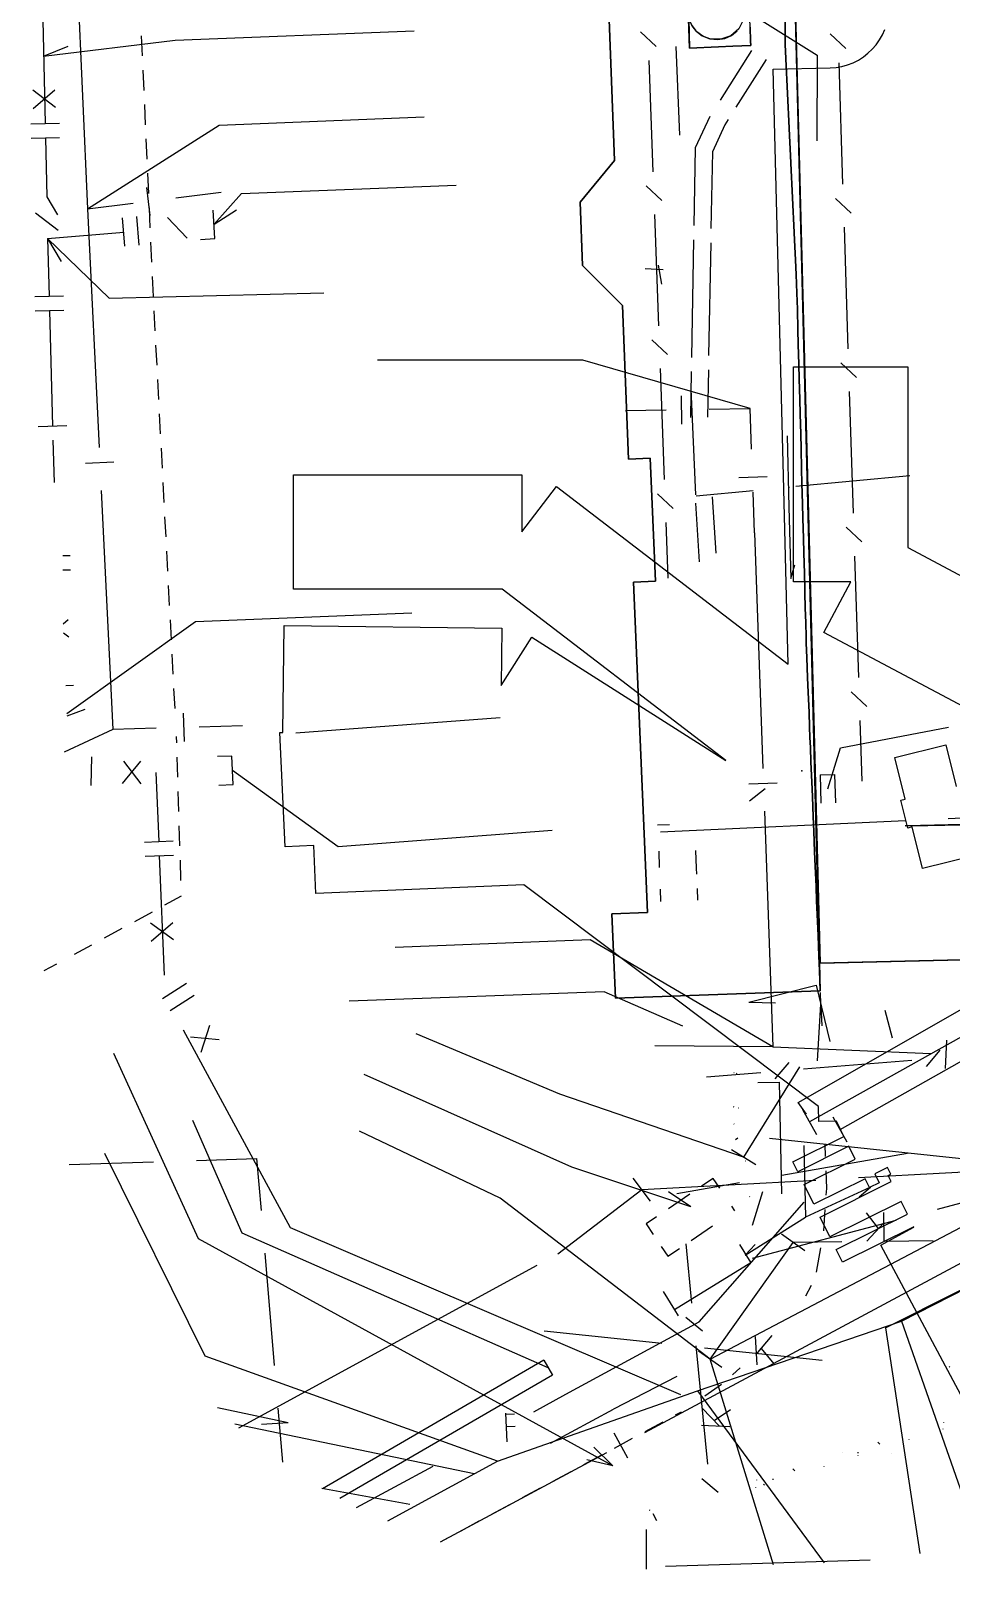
# Model space of a CAD drawing. Header units: metres. Extents: x 17314 to 17509, y 13897 to 14299.
# Drawn here: x 17354.9 to 17387.1, y 13897.4 to 13951.2 of the extents above; entities that cross this region are included whole.
import ezdxf

# ---------------------------------------------------------------- set-up
doc = ezdxf.new("R2010")
doc.units = ezdxf.units.M
for name, color, linetype in [('BOUNDARY', 7, 'Continuous'), ('CURB', 7, 'Continuous'), ('ELECTR_CABLE', 7, 'Continuous'), ('ELECTR_CABLE_COMM', 7, 'Continuous'), ('GAS', 7, 'Continuous'), ('GRASS', 7, 'Continuous'), ('HEAT', 7, 'Continuous'), ('LAMP', 7, 'Continuous'), ('OVERHEAD_POWER_LINE', 7, 'Continuous'), ('ROAD', 7, 'Continuous'), ('SEWER', 7, 'Continuous'), ('SIDEWALK_PATH', 7, 'Continuous'), ('WATER_PIPELINE', 7, 'Continuous')]:
    doc.layers.add(name, color=color, linetype=linetype)

msp = doc.modelspace()

# ---------------------------------------------------------------- linework, layer by layer
at = {"layer": 'BOUNDARY'}
msp.add_lwpolyline([(17443.176, 13945.819), (17425.507, 13936.593), (17405.224, 13926.557), (17402.933, 13931.18), (17402.084, 13931.491), (17396.485, 13931.015), (17393.085, 13928.912), (17393.39, 13918.868), (17382.452, 13918.616), (17382.475, 13917.641), (17375.31, 13917.389), (17375.181, 13920.335), (17376.424, 13920.389), (17375.945, 13931.939), (17376.708, 13931.972), (17376.525, 13936.274), (17375.767, 13936.241), (17375.552, 13941.612), (17374.156, 13943.01), (17374.072, 13945.229), (17375.279, 13946.686), (17375.083, 13951.613)], dxfattribs=at)
at = {"layer": 'CURB'}
for points in [[(17370.382, 14004.853), (17377.199, 14005.096), (17380.305, 14002.175), (17382.469, 13918.617)], [(17381.244, 13951.212), (17381.248, 13950.739)], [(17358.763, 13950.34), (17358.731, 13951.042)], [(17381.248, 13950.739), (17381.26, 13950.494)], [(17381.283, 13949.995), (17381.317, 13949.278)], [(17358.817, 13949.138), (17358.785, 13949.84)], [(17358.872, 13947.937), (17358.84, 13948.639)], [(17381.34, 13948.778), (17381.374, 13948.062)], [(17358.927, 13946.735), (17358.895, 13947.437)], [(17381.397, 13947.562), (17381.431, 13946.845)], [(17358.982, 13945.534), (17358.95, 13946.236)], [(17381.454, 13946.346), (17381.488, 13945.629)], [(17359.036, 13944.333), (17359.004, 13945.034)], [(17359.091, 13943.131), (17359.059, 13943.833)], [(17359.146, 13941.93), (17359.114, 13942.632)], [(17359.206, 13940.728), (17359.17, 13941.43)], [(17359.27, 13939.527), (17359.233, 13940.229)], [(17359.333, 13938.326), (17359.296, 13939.028)], [(17359.396, 13937.125), (17359.359, 13937.827)], [(17359.459, 13935.924), (17359.422, 13936.626)], [(17359.522, 13934.723), (17359.485, 13935.425)], [(17359.585, 13933.522), (17359.548, 13934.224)], [(17359.648, 13932.321), (17359.611, 13933.023)], [(17359.711, 13931.12), (17359.674, 13931.822)], [(17359.774, 13929.919), (17359.738, 13930.621)], [(17359.838, 13928.718), (17359.801, 13929.42)], [(17359.901, 13927.517), (17359.864, 13928.219)], [(17359.959, 13926.316), (17359.952, 13926.54)], [(17359.996, 13925.114), (17359.974, 13925.816)], [(17360.033, 13923.912), (17360.011, 13924.614)], [(17360.07, 13922.71), (17360.048, 13923.412)], [(17360.107, 13921.507), (17360.086, 13922.21)], [(17359.546, 13920.648), (17360.124, 13920.963)], [(17358.49, 13920.073), (17359.107, 13920.409)], [(17357.434, 13919.497), (17358.051, 13919.833)], [(17356.378, 13918.922), (17356.995, 13919.258)], [(17355.318, 13918.354), (17355.762, 13918.586)], [(17382.382, 13915.193), (17382.498, 13917.183), (17382.482, 13917.584)], [(17382.495, 13917.141), (17382.524, 13916.424)], [(17382.633, 13912.277), (17382.65, 13911.85)], [(17382.667, 13911.35), (17382.688, 13910.728)], [(17382.688, 13910.728), (17382.671, 13910.495)], [(17372.447, 13902.925), (17373.577, 13903.535), (17378.241, 13906.064), (17381.906, 13910.252)], [(17382.635, 13909.996), (17382.582, 13909.253)], [(17382.477, 13908.652), (17382.33, 13907.809)], [(17382.154, 13907.342), (17381.952, 13906.965)], [(17379.399, 13904.217), (17379.67, 13904.453)], [(17378.431, 13903.48), (17379.02, 13903.885)], [(17377.414, 13902.81), (17377.622, 13902.922)], [(17376.342, 13902.232), (17376.974, 13902.573)], [(17375.269, 13901.653), (17375.902, 13901.994)], [(17366.252, 13899.574), (17368.929, 13901.022)], [(17374.197, 13901.075), (17374.829, 13901.416)], [(17373.124, 13900.496), (17373.757, 13900.837)], [(17372.051, 13899.918), (17372.684, 13900.259)], [(17370.979, 13899.339), (17371.611, 13899.68)], [(17369.906, 13898.761), (17370.539, 13899.102)], [(17369.188, 13898.374), (17369.466, 13898.523)]]:
    msp.add_lwpolyline(points, dxfattribs=at)
at = {"layer": 'ELECTR_CABLE'}
for points in [[(17380.158, 13951.747), (17382.369, 13950.367)], [(17377.563, 13947.574), (17377.427, 13950.668)], [(17380.067, 13950.535), (17378.97, 13948.799)], [(17380.575, 13950.215), (17379.52, 13948.547)], [(17382.369, 13950.367), (17382.351, 13947.376)], [(17378.605, 13948.221), (17378.1, 13947.122)], [(17379.133, 13947.935), (17378.698, 13946.986)], [(17379.253, 13948.124), (17379.133, 13947.935)], [(17378.1, 13947.122), (17378.051, 13944.408)], [(17378.698, 13946.986), (17378.649, 13944.308)], [(17378.042, 13943.908), (17377.968, 13939.8)], [(17378.64, 13943.809), (17378.569, 13939.863)], [(17376.807, 13943.019), (17376.917, 13942.365)], [(17376.351, 13942.904), (17376.972, 13942.87)], [(17377.959, 13939.3), (17377.93, 13937.697)], [(17378.56, 13939.363), (17378.53, 13937.709)], [(17378.116, 13934.988), (17377.953, 13938.684)], [(17381.62, 13935.289), (17385.606, 13935.667)], [(17378.133, 13934.96), (17380.126, 13935.148)], [(17378.697, 13934.922), (17378.815, 13932.953)], [(17378.109, 13934.698), (17378.232, 13932.648)], [(17381.699, 13913.74), (17394.563, 13921.087)], [(17394.695, 13920.109), (17382.092, 13913.057)], [(17379.974, 13917.244), (17382.329, 13917.846)], [(17382.329, 13917.846), (17382.811, 13915.877)], [(17379.974, 13917.244), (17380.908, 13917.225)], [(17363.943, 13909.356), (17360.2, 13916.273)], [(17379.467, 13914.777), (17379.453, 13914.781)], [(17379.532, 13914.762), (17379.554, 13914.757)], [(17380.285, 13914.433), (17381.035, 13914.449)], [(17381.035, 13914.449), (17381.119, 13910.539)], [(17379.466, 13913.577), (17379.441, 13913.584)], [(17379.623, 13913.539), (17379.608, 13913.542)], [(17381.997, 13913.334), (17381.699, 13913.74)], [(17381.848, 13913.493), (17382.336, 13912.621)], [(17362.251, 13909.168), (17360.526, 13913.109)], [(17379.459, 13912.985), (17379.448, 13912.989)], [(17379.506, 13912.446), (17379.587, 13912.504)], [(17380.702, 13912.486), (17387.529, 13911.763)], [(17360.955, 13904.861), (17357.444, 13911.954)], [(17360.649, 13911.715), (17362.756, 13911.785)], [(17362.756, 13911.785), (17362.911, 13909.962)], [(17385.521, 13911.958), (17381.125, 13911.187)], [(17356.201, 13911.566), (17359.149, 13911.665)], [(17379.856, 13911.681), (17379.842, 13911.685)], [(17385.32, 13906.09), (17395.62, 13911.35)], [(17376.531, 13910.293), (17375.923, 13911.087)], [(17379.648, 13910.928), (17377.45, 13910.543)], [(17384.75, 13905.86), (17395, 13911)], [(17373.289, 13908.441), (17376.227, 13910.69)], [(17380.012, 13910.443), (17379.997, 13910.447)], [(17380.457, 13910.619), (17380.094, 13909.442)], [(17372.958, 13904.464), (17362.251, 13909.168)], [(17377.59, 13903.52), (17363.943, 13909.356)], [(17379.651, 13908.769), (17380.043, 13908.129)], [(17362.136, 13902.366), (17372.573, 13908.051)], [(17363.038, 13908.467), (17363.372, 13904.543)], [(17380.043, 13908.129), (17377.373, 13906.492)], [(17376.981, 13907.132), (17377.373, 13906.492)], [(17377.373, 13906.492), (17377.504, 13906.279)], [(17378.18, 13903.66), (17385.32, 13906.09)], [(17384.75, 13905.86), (17385.951, 13897.969)], [(17385.32, 13906.09), (17387.997, 13898.443)], [(17371.18, 13901.19), (17360.955, 13904.861)], [(17372.808, 13904.724), (17365.056, 13900.23)], [(17372.808, 13904.724), (17373.108, 13904.204)], [(17386.984, 13904.486), (17387.011, 13904.505)], [(17373.108, 13904.204), (17365.67, 13899.893)], [(17371.18, 13901.19), (17378.18, 13903.66)], [(17378.18, 13903.66), (17382.604, 13897.633)], [(17363.858, 13902.53), (17361.389, 13903.055)], [(17363.5, 13903.048), (17363.661, 13901.155)], [(17370.36, 13900.75), (17361.991, 13902.487)], [(17363.858, 13902.53), (17362.926, 13902.473)], [(17386.775, 13902.311), (17386.776, 13902.326)], [(17386.793, 13902.542), (17386.796, 13902.561)], [(17384.488, 13901.861), (17384.559, 13901.791)], [(17385.584, 13901.939), (17385.585, 13901.954)], [(17367.35, 13899.11), (17371.18, 13901.19)], [(17382.606, 13901.008), (17382.607, 13901.024)], [(17383.25, 13901.506), (17383.251, 13901.507)], [(17383.797, 13901.381), (17383.798, 13901.396)], [(17383.802, 13901.47), (17383.804, 13901.504)], [(17384.951, 13901.454), (17384.949, 13901.451)], [(17380.25, 13900.535), (17380.252, 13900.543)], [(17380.824, 13900.539), (17380.826, 13900.574)], [(17381.51, 13900.93), (17381.581, 13900.861)], [(17368.11, 13899.675), (17365.033, 13900.242)], [(17380.223, 13900.264), (17380.224, 13900.279)], [(17380.491, 13900.387), (17380.521, 13900.357)]]:
    msp.add_lwpolyline(points, dxfattribs=at)
at = {"layer": 'ELECTR_CABLE_COMM'}
for points in [[(17376.738, 13950.672), (17376.186, 13951.18)], [(17382.822, 13951.112), (17383.368, 13950.599)], [(17376.632, 13946.292), (17376.491, 13950.177)], [(17383.119, 13950.106), (17383.256, 13945.853)], [(17376.934, 13945.287), (17376.385, 13945.797)], [(17383.006, 13945.36), (17383.553, 13944.847)], [(17376.829, 13940.907), (17376.687, 13944.793)], [(17383.304, 13944.354), (17383.44, 13940.101)], [(17377.13, 13939.903), (17376.581, 13940.413)], [(17377.025, 13935.523), (17376.883, 13939.408)], [(17383.191, 13939.608), (17383.738, 13939.095)], [(17383.488, 13938.602), (17383.625, 13934.35)], [(17377.327, 13934.518), (17376.778, 13935.029)], [(17377.15, 13932.082), (17377.079, 13934.024)], [(17383.376, 13933.856), (17383.922, 13933.344)], [(17383.673, 13932.85), (17383.81, 13928.598)], [(17383.56, 13928.105), (17384.107, 13927.592)], [(17383.858, 13927.099), (17383.926, 13924.972)], [(17377.197, 13923.454), (17376.784, 13923.438)], [(17378.148, 13921.932), (17378.123, 13922.553)], [(17376.82, 13922.526), (17376.842, 13921.962)], [(17378.156, 13921.727), (17378.148, 13921.932)], [(17376.872, 13921.2), (17376.889, 13920.763)], [(17378.192, 13920.814), (17378.175, 13921.227)], [(17383.173, 13912.79), (17394.704, 13919.301)], [(17374.909, 13917.611), (17365.996, 13917.28)], [(17377.667, 13916.414), (17374.909, 13917.611)], [(17373.364, 13914.025), (17368.341, 13916.14)], [(17378.617, 13904.757), (17400, 13915.997)], [(17386.185, 13914.998), (17386.67, 13915.57)], [(17380.898, 13914.565), (17381.383, 13915.137)], [(17381.888, 13914.912), (17385.68, 13915.223)], [(17373.783, 13911.476), (17366.522, 13914.715)], [(17378.497, 13914.634), (17380.393, 13914.79)], [(17381.745, 13914.985), (17379.793, 13911.829)], [(17379.793, 13911.829), (17373.364, 13914.025)], [(17383.419, 13912.355), (17382.927, 13913.225)], [(17371.271, 13910.394), (17366.35, 13912.737)], [(17379.368, 13912.092), (17380.218, 13911.566)], [(17377.94, 13910.09), (17373.783, 13911.476)], [(17378.723, 13911.08), (17378.321, 13910.808)], [(17378.954, 13910.739), (17378.723, 13911.08)], [(17378.617, 13904.757), (17371.271, 13910.394)], [(17377.907, 13910.527), (17377.163, 13910.023)], [(17377.94, 13910.09), (17377.165, 13910.612)], [(17376.749, 13909.743), (17376.377, 13909.491)], [(17379.487, 13909.953), (17379.376, 13910.117)], [(17376.377, 13909.491), (17376.629, 13909.119)], [(17377.957, 13908.917), (17378.701, 13909.421)], [(17381.932, 13908.556), (17381.116, 13909.136)], [(17376.91, 13908.705), (17377.141, 13908.363)], [(17377.141, 13908.363), (17377.544, 13908.636)], [(17377.985, 13906.723), (17377.78, 13908.796)], [(17378.617, 13904.757), (17381.524, 13908.846)], [(17378.349, 13905.739), (17377.769, 13906.214)], [(17378.543, 13901.084), (17378.133, 13905.23)], [(17379.025, 13904.467), (17378.209, 13905.047)], [(17380.839, 13897.571), (17378.617, 13904.757)], [(17378.907, 13900.1), (17378.327, 13900.575)]]:
    msp.add_lwpolyline(points, dxfattribs=at)
at = {"layer": 'GAS'}
for points in [[(17355.262, 13952.108), (17355.353, 13947.978)], [(17359.908, 13950.888), (17368.271, 13951.22)], [(17355.301, 13950.328), (17359.908, 13950.888)], [(17355.301, 13950.328), (17356.164, 13950.685)], [(17355.717, 13948.542), (17354.92, 13949.147)], [(17355.701, 13949.142), (17354.936, 13948.497)], [(17354.853, 13947.967), (17355.853, 13947.989)], [(17354.864, 13947.467), (17355.864, 13947.489)], [(17355.364, 13947.478), (17355.41, 13945.413)], [(17362.222, 13945.529), (17369.741, 13945.827)], [(17355.41, 13945.413), (17355.791, 13944.785)], [(17361.266, 13944.454), (17362.222, 13945.529)], [(17355.812, 13944.241), (17355.015, 13944.846)], [(17358.148, 13943.685), (17358.062, 13944.682)], [(17358.646, 13943.728), (17358.561, 13944.724)], [(17359.632, 13944.689), (17360.324, 13943.967)], [(17361.293, 13943.954), (17361.239, 13944.953)], [(17361.266, 13944.454), (17362.051, 13944.96)], [(17355.442, 13943.956), (17358.105, 13944.183)], [(17355.442, 13943.956), (17355.495, 13941.936)], [(17355.442, 13943.956), (17357.594, 13941.868)], [(17355.442, 13943.956), (17355.914, 13943.15)], [(17360.794, 13943.927), (17361.293, 13943.954)], [(17354.995, 13941.923), (17355.995, 13941.95)], [(17357.594, 13941.868), (17365.102, 13942.059)], [(17355.008, 13941.423), (17356.008, 13941.45)], [(17355.508, 13941.437), (17355.615, 13937.398)], [(17388.994, 13926.784), (17382.601, 13930.181), (17383.54, 13931.947), (17381.54, 13931.947), (17381.54, 13939.465), (17385.54, 13939.465), (17385.54, 13933.149), (17388.185, 13931.744)], [(17355.115, 13937.385), (17356.114, 13937.411)], [(17355.628, 13936.898), (17355.667, 13935.427)], [(17355.976, 13932.866), (17356.234, 13932.873)], [(17355.972, 13932.365), (17356.247, 13932.373)], [(17356.167, 13930.617), (17355.989, 13930.465)], [(17360.619, 13930.563), (17368.187, 13930.864)], [(17356.185, 13930.017), (17356.002, 13930.155)], [(17356.118, 13927.344), (17360.619, 13930.563)], [(17356.078, 13928.327), (17356.354, 13928.334)], [(17356.122, 13927.263), (17356.761, 13927.497)], [(17356.972, 13924.83), (17356.992, 13925.83)], [(17361.891, 13925.857), (17361.391, 13925.837)], [(17361.931, 13924.858), (17361.891, 13925.857)], [(17387.843, 13922.37), (17386.055, 13921.921), (17385.689, 13923.376), (17385.537, 13923.338), (17385.294, 13924.308), (17385.446, 13924.346), (17385.08, 13925.801), (17386.868, 13926.25), (17387.233, 13924.795)], [(17358.692, 13925.671), (17358.054, 13924.901)], [(17358.092, 13925.681), (17358.704, 13924.889)], [(17359.233, 13925.284), (17359.331, 13922.868)], [(17361.911, 13925.357), (17365.602, 13922.692)], [(17361.431, 13924.837), (17361.931, 13924.858)], [(17365.602, 13922.692), (17373.091, 13923.258)], [(17358.831, 13922.848), (17359.83, 13922.889)], [(17358.851, 13922.349), (17359.851, 13922.389)], [(17359.351, 13922.369), (17359.52, 13918.192)], [(17359.846, 13919.424), (17359.039, 13920.014)], [(17359.82, 13920.023), (17359.067, 13919.364)], [(17359.458, 13917.371), (17360.296, 13917.916)], [(17359.73, 13916.952), (17360.569, 13917.497)], [(17361.111, 13916.433), (17360.8, 13915.482)], [(17361.44, 13915.931), (17360.444, 13916.026)]]:
    msp.add_lwpolyline(points, dxfattribs=at)
at = {"layer": 'GRASS'}
msp.add_lwpolyline([(17377.96, 13951.439), (17378.125, 13951.214), (17378.346, 13951.043), (17378.611, 13950.938), (17378.873, 13950.911), (17379.129, 13950.953), (17379.365, 13951.059), (17379.569, 13951.225)], dxfattribs=at)
at = {"layer": 'HEAT'}
for points in [[(17389.923, 13898.783), (17384.588, 13908.753), (17385.75, 13909.374), (17385.741, 13909.393), (17383.253, 13908.157), (17383.034, 13908.598), (17385.522, 13909.833), (17385.299, 13910.281), (17382.812, 13909.046), (17382.47, 13909.734), (17384.957, 13910.97), (17384.851, 13911.184), (17384.947, 13911.232), (17384.831, 13911.465), (17384.383, 13911.243), (17384.537, 13910.933), (17384.193, 13910.762), (17384.039, 13911.072), (17382.247, 13910.182), (17381.905, 13910.871), (17383.697, 13911.761), (17383.474, 13912.209), (17381.683, 13911.319), (17381.512, 13911.663), (17383.303, 13912.553), (17383.038, 13913.086), (17382.427, 13913.075), (17382.417, 13913.602), (17372.1, 13921.348), (17364.827, 13921.05), (17364.759, 13922.727), (17363.757, 13922.68), (17363.57, 13926.676), (17363.668, 13926.68), (17363.718, 13930.426), (17371.333, 13930.325), (17371.306, 13928.325), (17372.379, 13930.013), (17379.174, 13925.695), (17371.35, 13931.694), (17364.043, 13931.694), (17364.043, 13935.694), (17372.028, 13935.694), (17372.028, 13933.694), (17373.245, 13935.281), (17381.347, 13929.069), (17381.193, 13935.194), (17380.823, 13949.874), (17382.823, 13949.924), (17383.028, 13949.939), (17383.231, 13949.975), (17383.43, 13950.03), (17383.622, 13950.104), (17383.806, 13950.197), (17383.98, 13950.307), (17384.143, 13950.434), (17384.292, 13950.576), (17384.426, 13950.732), (17384.545, 13950.901), (17384.646, 13951.08), (17384.73, 13951.269)], [(17389.39, 13923.51), (17385.491, 13923.412), (17385.441, 13923.41), (17386.241, 13923.425), (17388.641, 13923.468)], [(17376.4, 13897.415), (17376.391, 13898.809)]]:
    msp.add_lwpolyline(points, dxfattribs=at)
at = {"layer": 'LAMP'}
for p in [(17381.379, 13935.244), (17381.826, 13925.336)]:
    msp.add_point(p, dxfattribs=at)
at = {"layer": 'OVERHEAD_POWER_LINE'}
for points in [[(17381.314, 13937.058), (17381.376, 13934.559)], [(17381.376, 13934.559), (17381.444, 13932.06)], [(17381.444, 13932.06), (17381.588, 13932.539)], [(17381.901, 13912.229), (17381.96, 13909.73)], [(17384.231, 13910.775), (17381.96, 13909.73)], [(17383.834, 13910.444), (17384.231, 13910.775)], [(17379.845, 13908.397), (17381.96, 13909.73)], [(17380.196, 13908.776), (17379.845, 13908.397)], [(17377.459, 13904.161), (17375.239, 13903.01)], [(17373.04, 13901.821), (17375.239, 13903.01)]]:
    msp.add_lwpolyline(points, dxfattribs=at)
at = {"layer": 'ROAD'}
msp.add_lwpolyline([(17380.411, 13998.049), (17382.469, 13918.617), (17393.39, 13918.868), (17393.085, 13928.912), (17396.485, 13931.015), (17396.463, 13932.02), (17396.156, 13942.516), (17396.134, 13942.964), (17396.11, 13943.463), (17396.075, 13944.179), (17396.051, 13944.679), (17396.017, 13945.394), (17395.993, 13945.894), (17395.983, 13946.085), (17395.968, 13946.396), (17395.963, 13946.61), (17395.951, 13947.109), (17395.934, 13947.826), (17395.921, 13948.326), (17395.904, 13949.042), (17395.892, 13949.542), (17395.874, 13950.258), (17395.862, 13950.758), (17395.849, 13951.299)], dxfattribs=at)
at = {"layer": 'SEWER'}
for points in [[(17356.484, 13952.891), (17356.842, 13944.998)], [(17356.842, 13944.998), (17361.448, 13947.925)], [(17361.448, 13947.925), (17368.614, 13948.209)], [(17358.9, 13945.739), (17359.021, 13944.756)], [(17356.842, 13944.998), (17358.434, 13945.194)], [(17359.923, 13945.378), (17361.515, 13945.574)], [(17356.842, 13944.998), (17357.249, 13936.643)], [(17374.165, 13939.699), (17366.985, 13939.699)], [(17380.02, 13938.007), (17374.165, 13939.699)], [(17377.609, 13938.457), (17377.623, 13937.467)], [(17375.654, 13937.946), (17377.087, 13937.966)], [(17378.587, 13937.987), (17380.02, 13938.007)], [(17380.07, 13936.585), (17380.02, 13938.007)], [(17357.758, 13936.138), (17356.768, 13936.09)], [(17379.621, 13935.597), (17380.611, 13935.632)], [(17357.321, 13935.144), (17357.728, 13926.789)], [(17380.174, 13933.664), (17380.124, 13935.086)], [(17380.174, 13933.664), (17380.466, 13925.423)], [(17360.226, 13926.37), (17360.2, 13927.361)], [(17362.256, 13926.908), (17360.742, 13926.868)], [(17364.121, 13926.662), (17371.273, 13927.203)], [(17383.183, 13926.145), (17386.956, 13926.862)], [(17357.728, 13926.789), (17356.02, 13925.987)], [(17359.242, 13926.829), (17357.728, 13926.789)], [(17382.737, 13924.707), (17383.183, 13926.145)], [(17380.969, 13924.912), (17379.979, 13924.877)], [(17380.54, 13924.706), (17380, 13924.277)], [(17382.468, 13925.193), (17382.976, 13925.209)], [(17382.468, 13925.193), (17382.498, 13924.205)], [(17382.976, 13925.209), (17383.006, 13924.22)], [(17380.52, 13923.924), (17380.812, 13915.683)], [(17374.423, 13919.427), (17367.604, 13919.161)], [(17380.812, 13915.683), (17374.423, 13919.427)], [(17380.812, 13915.683), (17376.685, 13915.719)], [(17380.812, 13915.683), (17386.339, 13915.455)], [(17386.887, 13915.917), (17386.846, 13914.928)], [(17360.723, 13908.974), (17357.754, 13915.455)], [(17383.812, 13911.11), (17389.898, 13911.447)], [(17376.228, 13910.69), (17382.314, 13911.027)], [(17384.509, 13909.329), (17384.094, 13909.88)], [(17384.704, 13908.895), (17384.694, 13909.886)], [(17384.697, 13909.533), (17384.104, 13908.889)], [(17375.217, 13901.033), (17360.723, 13908.974)], [(17383.222, 13908.863), (17381.525, 13908.846)], [(17386.418, 13908.896), (17384.722, 13908.879)], [(17372.813, 13905.753), (17376.933, 13905.318)], [(17380.197, 13905.557), (17380.252, 13904.568)], [(17380.232, 13904.92), (17380.796, 13905.59)], [(17378.424, 13905.161), (17382.544, 13904.726)], [(17380.411, 13905.132), (17380.851, 13904.601)], [(17378.951, 13902.421), (17378.34, 13903.048)], [(17378.758, 13902.619), (17379.33, 13903.005)], [(17378.315, 13902.448), (17379.304, 13902.405)], [(17375.217, 13901.033), (17374.548, 13901.685)], [(17375.217, 13901.033), (17374.308, 13901.246)], [(17376.527, 13899.465), (17376.496, 13899.479)], [(17376.76, 13899.108), (17376.63, 13899.353)], [(17377.062, 13897.52), (17384.22, 13897.741)]]:
    msp.add_lwpolyline(points, dxfattribs=at)
at = {"layer": 'SIDEWALK_PATH'}
for points in [[(17381.241, 13951.637), (17381.244, 13951.212), (17381.248, 13950.739), (17381.26, 13950.494), (17381.283, 13949.995), (17381.317, 13949.278), (17381.34, 13948.778), (17381.374, 13948.062), (17381.397, 13947.562), (17381.431, 13946.845), (17381.454, 13946.346), (17381.488, 13945.629), (17381.512, 13945.129), (17381.545, 13944.413), (17381.569, 13943.913), (17381.602, 13943.196), (17381.626, 13942.697), (17381.657, 13942.041), (17381.672, 13941.48), (17381.691, 13940.763), (17381.704, 13940.263), (17381.723, 13939.545), (17381.736, 13939.046), (17381.755, 13938.328), (17381.769, 13937.828), (17381.788, 13937.111), (17381.801, 13936.611), (17381.82, 13935.894), (17381.833, 13935.394), (17381.852, 13934.676), (17381.866, 13934.177), (17381.885, 13933.459), (17381.898, 13932.959), (17381.917, 13932.242), (17381.93, 13931.742), (17381.935, 13931.58), (17381.949, 13931.025), (17381.963, 13930.525), (17381.976, 13930.018), (17381.984, 13929.808), (17382.004, 13929.308), (17382.032, 13928.591), (17382.052, 13928.091), (17382.08, 13927.374), (17382.1, 13926.875), (17382.114, 13926.51), (17382.129, 13926.157), (17382.149, 13925.658), (17382.178, 13924.941), (17382.198, 13924.441), (17382.227, 13923.724), (17382.248, 13923.225), (17382.277, 13922.507), (17382.297, 13922.008), (17382.326, 13921.291), (17382.347, 13920.791), (17382.376, 13920.074), (17382.396, 13919.575), (17382.425, 13918.857), (17382.446, 13918.358), (17382.475, 13917.641), (17382.452, 13918.616), (17381.267, 13965.013)], [(17375.083, 13951.613), (17375.279, 13946.686), (17374.072, 13945.229), (17374.156, 13943.01), (17375.552, 13941.612), (17375.767, 13936.241), (17376.525, 13936.274), (17376.708, 13931.972), (17375.945, 13931.939), (17376.424, 13920.389), (17375.181, 13920.335), (17375.31, 13917.389), (17382.475, 13917.641), (17382.446, 13918.358), (17382.425, 13918.857), (17382.396, 13919.575), (17382.376, 13920.074), (17382.347, 13920.791), (17382.326, 13921.291), (17382.297, 13922.008), (17382.277, 13922.507), (17382.248, 13923.225), (17382.227, 13923.724), (17382.198, 13924.441), (17382.178, 13924.941), (17382.149, 13925.658), (17382.129, 13926.157), (17382.114, 13926.51), (17382.1, 13926.875), (17382.08, 13927.374), (17382.052, 13928.091), (17382.032, 13928.591), (17382.004, 13929.308), (17381.984, 13929.808), (17381.976, 13930.018), (17381.963, 13930.525), (17381.949, 13931.025), (17381.935, 13931.58), (17381.93, 13931.742), (17381.917, 13932.242), (17381.898, 13932.959), (17381.885, 13933.459), (17381.866, 13934.177), (17381.852, 13934.676), (17381.833, 13935.394), (17381.82, 13935.894), (17381.801, 13936.611), (17381.788, 13937.111), (17381.769, 13937.828), (17381.755, 13938.328), (17381.736, 13939.046), (17381.723, 13939.545), (17381.704, 13940.263), (17381.691, 13940.763), (17381.672, 13941.48), (17381.657, 13942.041), (17381.626, 13942.697), (17381.602, 13943.196), (17381.569, 13943.91), (17381.545, 13944.413), (17381.512, 13945.129), (17381.488, 13945.629), (17381.454, 13946.346), (17381.431, 13946.845), (17381.397, 13947.562), (17381.374, 13948.062), (17381.34, 13948.778), (17381.317, 13949.278), (17381.283, 13949.995), (17381.26, 13950.494), (17381.248, 13950.739), (17381.244, 13951.212), (17381.241, 13951.637)], [(17380.021, 13951.352), (17380.035, 13950.853), (17380.039, 13950.712), (17379.411, 13950.684), (17378.912, 13950.661), (17377.894, 13950.615), (17377.865, 13951.637)]]:
    msp.add_lwpolyline(points, dxfattribs=at)
msp.add_lwpolyline([(17378.611, 13950.938), (17378.362, 13951.033), (17378.151, 13951.188), (17377.987, 13951.392), (17377.88, 13951.637), (17377.894, 13950.615), (17378.912, 13950.661), (17379.411, 13950.684), (17380.039, 13950.712), (17380.035, 13950.853), (17380.021, 13951.352), (17380.013, 13951.637), (17379.804, 13951.637), (17379.629, 13951.293), (17379.348, 13951.048), (17378.996, 13950.923)], close=True, dxfattribs=at)
at = {"layer": 'WATER_PIPELINE'}
for points in [[(17386.953, 13923.673), (17395.522, 13924.075)], [(17376.885, 13923.2), (17385.454, 13923.602)], [(17384.729, 13916.964), (17384.985, 13916)], [(17376.335, 13902.202), (17400, 13914.882)], [(17386.573, 13910.012), (17391.591, 13911.344)], [(17380.105, 13908.294), (17385.123, 13909.627)], [(17371.457, 13902.873), (17371.504, 13901.876)], [(17371.459, 13902.836), (17371.778, 13902.851)], [(17371.479, 13902.409), (17371.8, 13902.424)], [(17375.255, 13902.188), (17375.726, 13901.308)], [(17369.19, 13898.373), (17375.012, 13901.493)]]:
    msp.add_lwpolyline(points, dxfattribs=at)

doc.saveas('drawing.dxf')
